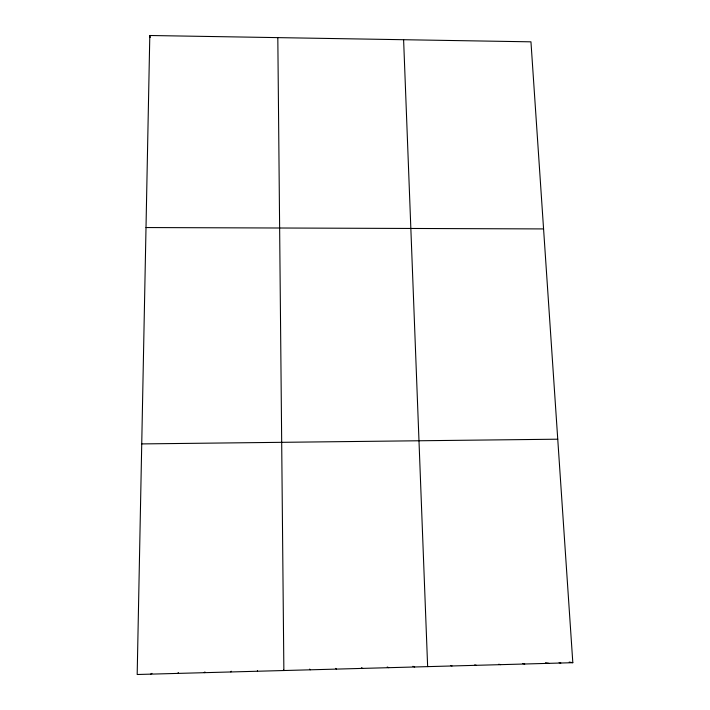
<?xml version="1.0" encoding="UTF-8"?>
<svg xmlns="http://www.w3.org/2000/svg" width="710" height="710" viewBox="0 0 710 710"><rect width="100%" height="100%" fill="white"/><g stroke="black" fill="none" stroke-linecap="round" stroke-linejoin="round"><path stroke-width="1.06" d="M149.801 35.5L137.181 674.5L572.819 662.696L530.956 41.828L149.801 35.5L150.192 37.506M257.419 671.243L257.473 670.506M230.865 671.962L231.238 671.216M204.223 672.681L204.915 671.926M177.482 673.408L178.494 672.645M150.635 674.136L151.976 673.364M141.734 443.91L557.749 439.197M146.003 227.546L543.567 228.922M569.207 662.075L572.819 662.696M559.098 662.714L560.838 663.025M545.484 662.723L548.83 663.344M522.711 663.575L524.752 664.001M498.74 664.223L500.603 664.658M474.688 664.879L476.366 665.314M450.557 665.527L452.048 665.971M412.9 666.308L414.693 666.983M387.225 667.001L388.716 667.684M361.461 667.693L362.641 668.394M335.599 668.394L336.478 669.104M309.658 669.095L310.226 669.814M283.609 669.805L283.867 670.524L277.814 37.621M403.608 39.716L427.642 666.628"/></g></svg>
